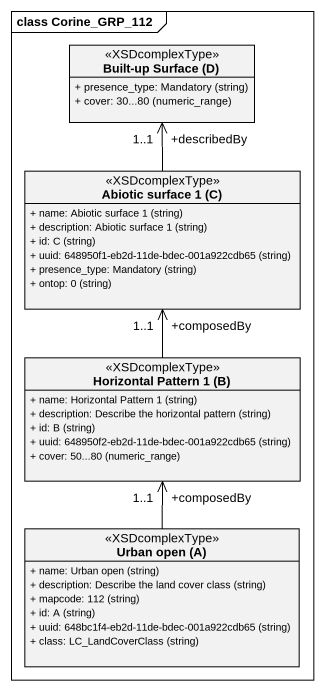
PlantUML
@startuml
mainframe class Corine_GRP_112
hide circle
hide empty members
skinparam classAttributeIconSize 0
class "Built-up Surface (D)" as Built_up_Surface_D <<XSDcomplexType>> {
  {field} + presence_type: Mandatory (string)
  {field} + cover: 30...80 (numeric_range)
}
class "Abiotic surface 1 (C)" as Abiotic_surface_1_C <<XSDcomplexType>> {
  {field} + name: Abiotic surface 1 (string)
  {field} + description: Abiotic surface 1 (string)
  {field} + id: C (string)
  {field} + uuid: 648950f1-eb2d-11de-bdec-001a922cdb65 (string)
  {field} + presence_type: Mandatory (string)
  {field} + ontop: 0 (string)
}
class "Horizontal Pattern 1 (B)" as Horizontal_Pattern_1_B <<XSDcomplexType>> {
  {field} + name: Horizontal Pattern 1 (string)
  {field} + description: Describe the horizontal pattern (string)
  {field} + id: B (string)
  {field} + uuid: 648950f2-eb2d-11de-bdec-001a922cdb65 (string)
  {field} + cover: 50...80 (numeric_range)
}
class "Urban open (A)" as Urban_open_A <<XSDcomplexType>> {
  {field} + name: Urban open (string)
  {field} + description: Describe the land cover class (string)
  {field} + mapcode: 112 (string)
  {field} + id: A (string)
  {field} + uuid: 648bc1f4-eb2d-11de-bdec-001a922cdb65 (string)
  {field} + class: LC_LandCoverClass (string)
}
Abiotic_surface_1_C -up-> "+describedBy\n1..1" Built_up_Surface_D
Horizontal_Pattern_1_B -up-> "+composedBy\n1..1" Abiotic_surface_1_C
Urban_open_A -up-> "+composedBy\n1..1" Horizontal_Pattern_1_B
@enduml
